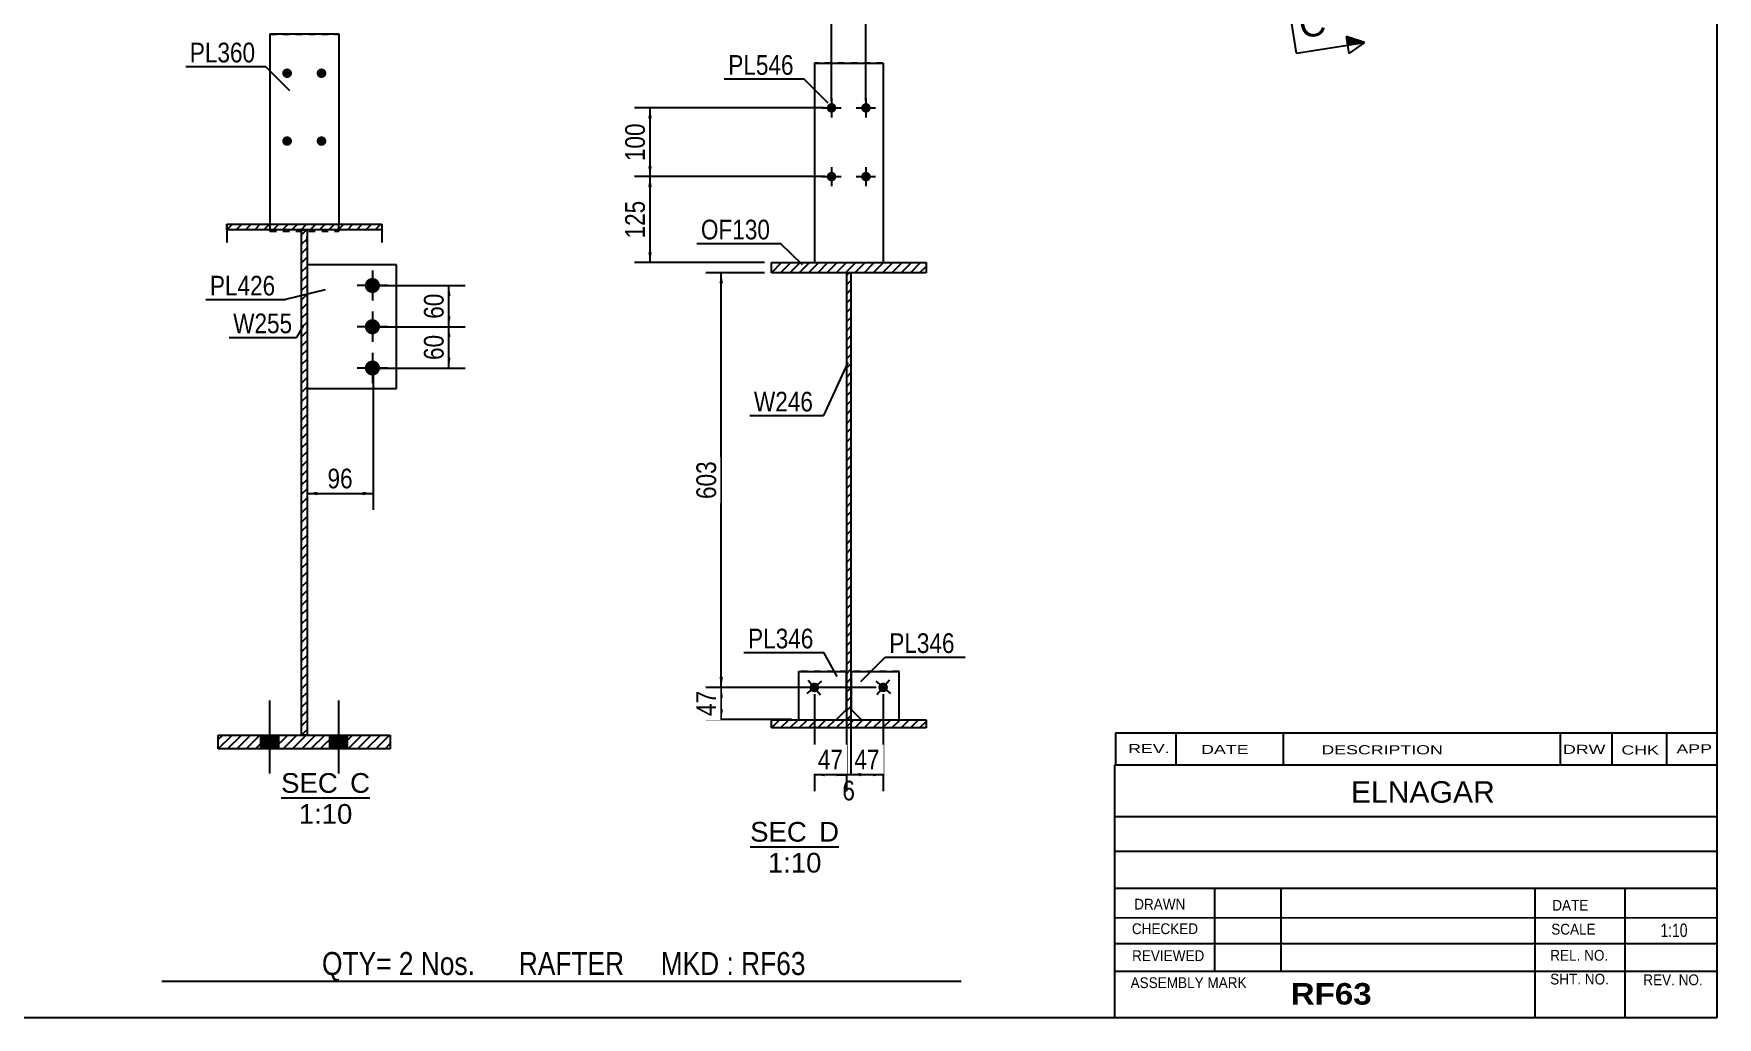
# Model space of a CAD drawing. Header units: millimetres. Extents: x -1012 to -610, y -190 to 87.
# Drawn here: x -854.6 to -609.9, y -190.4 to -47.3 of the extents above; entities that cross this region are included whole.
import ezdxf

# ---------------------------------------------------------------- set-up
doc = ezdxf.new("R2010")
doc.units = ezdxf.units.MM
doc.linetypes.add('DXK_LINE_DOT1', pattern=[1.8814, 0.9407, -0.9407])
doc.styles.add('Arial', font='ARIAL.TTF', dxfattribs={"height": 0.2})
doc.styles.add('Arial Bold', font='ARIALBD.TTF', dxfattribs={"height": 0.2})
doc.styles.add('Arial Narrow', font='ARIALN.TTF', dxfattribs={"height": 0.2})

# ---------------------------------------------------------------- blocks, each defined once
blk = doc.blocks.new('Unknown-628699867-1211')
at = {"color": 5, "linetype": 'Continuous'}
for p, q in [((-609.88, -190.37), (-609.88, 86.63)), ((-1009.88, -190.37), (-609.88, -190.37))]:
    blk.add_line(p, q, dxfattribs=at)
blk = doc.blocks.new('Unknown-628699867-12 - 1258')
at = {"color": 1, "linetype": 'Continuous'}
blk.add_line((-750.46, -165.56), (-737.55, -165.56), dxfattribs=at)
at = {"color": 0, "linetype": 'Continuous'}
for points in [[(-742.24, -164.81), (-742.24, -161.81), (-750.46, -161.81), (-750.46, -164.81)], [(-737.55, -164.81), (-737.55, -161.81), (-740.44, -161.81), (-740.44, -164.81)], [(-740.11, -169.31), (-740.11, -166.31), (-747.89, -166.31), (-747.89, -169.31)]]:
    blk.add_wipeout(points, dxfattribs=at)
at = {"color": 136, "linetype": 'Continuous', "style": 'Arial'}
for s, height, p in [('SEC', 2.865, (-750.46, -164.81)), ('D', 2.87, (-740.44, -164.81)), ('1:10', 2.865, (-747.89, -169.31))]:
    blk.add_text(s, height=height, dxfattribs=at).set_placement(p)
blk = doc.blocks.new('Unknown-628699867-14 - 1416')
at = {"color": 1, "linetype": 'Continuous'}
blk.add_line((-818.64, -158.46), (-805.73, -158.46), dxfattribs=at)
at = {"color": 0, "linetype": 'Continuous'}
for points in [[(-810.42, -157.71), (-810.42, -154.71), (-818.64, -154.71), (-818.64, -157.71)], [(-805.73, -157.71), (-805.73, -154.71), (-808.62, -154.71), (-808.62, -157.71)], [(-808.3, -162.21), (-808.3, -159.21), (-816.08, -159.21), (-816.08, -162.21)]]:
    blk.add_wipeout(points, dxfattribs=at)
at = {"color": 136, "linetype": 'Continuous', "style": 'Arial'}
for s, height, p in [('SEC', 2.865, (-818.64, -157.71)), ('C', 2.87, (-808.62, -157.71)), ('1:10', 2.865, (-816.08, -162.21))]:
    blk.add_text(s, height=height, dxfattribs=at).set_placement(p)
blk = doc.blocks.new('Part-628699867-1313 - 1258')
at = {"linetype": 'Continuous'}
h = blk.add_hatch(dxfattribs=at)
h.set_pattern_fill('', scale=0.3, style=0, pattern_type=0)
h.set_pattern_definition([(45, (-736.4321, -147.078), (-0.673519, 0.673519), [])])
h.paths.add_polyline_path([(-736.43, -82.08), (-736.43, -147.08), (-735.83, -147.08), (-735.83, -82.08)])
at = {"color": 2, "linetype": 'Continuous'}
for p, q in [((-736.43, -147.08), (-736.43, -82.08)), ((-736.43, -82.08), (-735.83, -82.08)), ((-735.83, -82.08), (-735.83, -147.08)), ((-735.83, -147.08), (-736.43, -147.08))]:
    blk.add_line(p, q, dxfattribs=at)
blk = doc.blocks.new('Part-628699867-1289 - 1258')
at = {"linetype": 'Continuous'}
h = blk.add_hatch(dxfattribs=at)
h.set_pattern_fill('', scale=0.3, style=0, pattern_type=0)
h.set_pattern_definition([(45, (-747.3821, -148.278), (-0.67352, 0.67352), [])])
h.paths.add_polyline_path([(-747.38, -147.08), (-747.38, -148.28), (-724.88, -148.28), (-724.88, -147.08)])
at = {"color": 2, "linetype": 'Continuous'}
for p, q in [((-747.38, -148.28), (-747.38, -147.08)), ((-747.38, -147.08), (-724.88, -147.08)), ((-724.88, -148.28), (-747.38, -148.28)), ((-724.88, -147.08), (-724.88, -148.28))]:
    blk.add_line(p, q, dxfattribs=at)
blk = doc.blocks.new('Part-628699867-1336 - 1258')
at = {"linetype": 'Continuous'}
h = blk.add_hatch(dxfattribs=at)
h.set_pattern_fill('', scale=0.3, style=0, pattern_type=0)
h.set_pattern_definition([(45, (-747.3821, -82.0773), (-0.67352, 0.67352), [])])
h.paths.add_polyline_path([(-747.38, -80.58), (-747.38, -82.08), (-724.88, -82.08), (-724.88, -80.58)])
at = {"color": 2, "linetype": 'Continuous'}
for p, q in [((-747.38, -82.08), (-747.38, -80.58)), ((-747.38, -80.58), (-724.88, -80.58)), ((-724.88, -80.58), (-724.88, -82.08)), ((-724.88, -82.08), (-747.38, -82.08))]:
    blk.add_line(p, q, dxfattribs=at)
blk = doc.blocks.new('Part-628699867-2813 - 1258')
at = {"color": 2, "linetype": 'Continuous'}
for p, q in [((-735.8, -140.08), (-728.8, -140.08)), ((-735.8, -140.08), (-735.8, -145.58)), ((-728.8, -147.08), (-728.8, -140.08)), ((-735.8, -145.58), (-734.3, -147.08))]:
    blk.add_line(p, q, dxfattribs=at)
at = {"color": 7, "linetype": 'DXK_LINE_DOT1'}
for p, q in [((-728.8, -140.08), (-735.8, -140.08)), ((-734.3, -147.08), (-728.8, -147.08))]:
    blk.add_line(p, q, dxfattribs=at)
blk = doc.blocks.new('Part-628699867-2800 - 1258')
at = {"color": 2, "linetype": 'Continuous'}
for p, q in [((-741.13, -51.58), (-741.13, -80.58)), ((-741.13, -51.58), (-731.13, -51.58)), ((-731.13, -51.58), (-731.13, -80.58))]:
    blk.add_line(p, q, dxfattribs=at)
at = {"color": 7, "linetype": 'DXK_LINE_DOT1'}
for p, q in [((-731.13, -51.58), (-741.13, -51.58)), ((-741.13, -80.58), (-731.13, -80.58))]:
    blk.add_line(p, q, dxfattribs=at)
blk = doc.blocks.new('Part-628699867-2816 - 1258')
at = {"color": 2, "linetype": 'Continuous'}
for p, q in [((-743.46, -140.08), (-736.46, -140.08)), ((-743.46, -140.08), (-743.46, -147.08)), ((-736.46, -145.58), (-736.46, -140.08)), ((-737.96, -147.08), (-736.46, -145.58))]:
    blk.add_line(p, q, dxfattribs=at)
at = {"color": 7, "linetype": 'DXK_LINE_DOT1'}
for p, q in [((-736.46, -140.08), (-743.46, -140.08)), ((-743.46, -147.08), (-737.96, -147.08))]:
    blk.add_line(p, q, dxfattribs=at)
blk = doc.blocks.new('Bolt-628699867-2842 - 1258')
at = {"linetype": 'Continuous'}
for points in [[(-737.93, -58.08, -1), (-739.33, -58.08, -1)], [(-732.93, -58.08, -1), (-734.33, -58.08, -1)], [(-737.93, -68.08, -1), (-739.33, -68.08, -1)], [(-732.93, -68.08, -1), (-734.33, -68.08, -1)]]:
    blk.add_hatch(color=3, dxfattribs=at).paths.add_polyline_path(points)
at = {"color": 3, "linetype": 'Continuous'}
for p, q in [((-740.03, -58.08), (-737.23, -58.08)), ((-738.63, -56.68), (-738.63, -59.48)), ((-735.03, -58.08), (-732.23, -58.08)), ((-733.63, -56.68), (-733.63, -59.48)), ((-740.03, -68.08), (-737.23, -68.08)), ((-738.63, -66.68), (-738.63, -69.48)), ((-735.03, -68.08), (-732.23, -68.08)), ((-733.63, -66.68), (-733.63, -69.48))]:
    blk.add_line(p, q, dxfattribs=at)
blk = doc.blocks.new('Bolt-628699867-2855 - 1258')
at = {"linetype": 'Continuous'}
blk.add_hatch(color=3, dxfattribs=at).paths.add_polyline_path([(-730.6, -142.83, -1), (-731.67, -141.93, -1)])
at = {"color": 3, "linetype": 'Continuous'}
for p, q in [((-732.2, -141.48), (-730.06, -143.28)), ((-730.23, -141.31), (-732.03, -143.45))]:
    blk.add_line(p, q, dxfattribs=at)
blk = doc.blocks.new('Bolt-628699867-2858 - 1258')
at = {"linetype": 'Continuous'}
blk.add_hatch(color=3, dxfattribs=at).paths.add_polyline_path([(-740.6, -141.93, -1), (-741.67, -142.83, -1)])
at = {"color": 3, "linetype": 'Continuous'}
for p, q in [((-742.2, -143.28), (-740.06, -141.48)), ((-742.03, -141.31), (-740.23, -143.45))]:
    blk.add_line(p, q, dxfattribs=at)
blk = doc.blocks.new('Part-628699867-1449 - 1416')
at = {"linetype": 'Continuous'}
h = blk.add_hatch(dxfattribs=at)
h.set_pattern_fill('', scale=0.3, style=0, pattern_type=0)
h.set_pattern_definition([(45, (-815.6698, -149.3007), (-0.673519, 0.673519), [])])
h.paths.add_polyline_path([(-815.67, -75.82), (-815.67, -149.3), (-814.87, -149.3), (-814.87, -75.82)])
at = {"color": 7, "linetype": 'DXK_LINE_DOT1'}
for p, q in [((-815.67, -77.68), (-815.67, -75.82)), ((-814.87, -77.68), (-814.87, -75.82))]:
    blk.add_line(p, q, dxfattribs=at)
at = {"color": 2, "linetype": 'Continuous'}
for p, q in [((-815.67, -149.3), (-815.67, -75.82)), ((-815.67, -75.82), (-814.87, -75.82)), ((-814.87, -75.82), (-814.87, -149.3)), ((-814.87, -149.3), (-815.67, -149.3))]:
    blk.add_line(p, q, dxfattribs=at)
blk = doc.blocks.new('Bolt-628699867-1425 - 1416')
at = {"linetype": 'Continuous'}
for points in [[(-817.77, -53.73), (-817.92, -53.71), (-818.05, -53.67), (-818.18, -53.59), (-818.29, -53.5), (-818.38, -53.38), (-818.44, -53.25), (-818.47, -53.11), (-818.47, -52.96), (-818.44, -52.82), (-818.38, -52.69), (-818.29, -52.57), (-818.18, -52.48), (-818.05, -52.4), (-817.92, -52.36), (-817.77, -52.34), (-817.62, -52.36), (-817.49, -52.4), (-817.36, -52.48), (-817.25, -52.57), (-817.16, -52.69), (-817.1, -52.82), (-817.07, -52.96), (-817.07, -53.11), (-817.1, -53.25), (-817.16, -53.38), (-817.25, -53.5), (-817.36, -53.59), (-817.49, -53.67), (-817.62, -53.71)], [(-812.77, -53.73), (-812.92, -53.71), (-813.05, -53.67), (-813.18, -53.59), (-813.29, -53.5), (-813.38, -53.38), (-813.44, -53.25), (-813.47, -53.11), (-813.47, -52.96), (-813.44, -52.82), (-813.38, -52.69), (-813.29, -52.57), (-813.18, -52.48), (-813.05, -52.4), (-812.92, -52.36), (-812.77, -52.34), (-812.62, -52.36), (-812.49, -52.4), (-812.36, -52.48), (-812.25, -52.57), (-812.16, -52.69), (-812.1, -52.82), (-812.07, -52.96), (-812.07, -53.11), (-812.1, -53.25), (-812.16, -53.38), (-812.25, -53.5), (-812.36, -53.59), (-812.49, -53.67), (-812.62, -53.71)], [(-817.77, -63.6), (-817.92, -63.59), (-818.05, -63.54), (-818.18, -63.47), (-818.29, -63.37), (-818.38, -63.26), (-818.44, -63.12), (-818.47, -62.98), (-818.47, -62.84), (-818.44, -62.7), (-818.38, -62.57), (-818.29, -62.45), (-818.18, -62.35), (-818.05, -62.28), (-817.92, -62.23), (-817.77, -62.22), (-817.62, -62.23), (-817.49, -62.28), (-817.36, -62.35), (-817.25, -62.45), (-817.16, -62.57), (-817.1, -62.7), (-817.07, -62.84), (-817.07, -62.98), (-817.1, -63.12), (-817.16, -63.26), (-817.25, -63.37), (-817.36, -63.47), (-817.49, -63.54), (-817.62, -63.59)], [(-812.77, -63.6), (-812.92, -63.59), (-813.05, -63.54), (-813.18, -63.47), (-813.29, -63.37), (-813.38, -63.26), (-813.44, -63.12), (-813.47, -62.98), (-813.47, -62.84), (-813.44, -62.7), (-813.38, -62.57), (-813.29, -62.45), (-813.18, -62.35), (-813.05, -62.28), (-812.92, -62.23), (-812.77, -62.22), (-812.62, -62.23), (-812.49, -62.28), (-812.36, -62.35), (-812.25, -62.45), (-812.16, -62.57), (-812.1, -62.7), (-812.07, -62.84), (-812.07, -62.98), (-812.1, -63.12), (-812.16, -63.26), (-812.25, -63.37), (-812.36, -63.47), (-812.49, -63.54), (-812.62, -63.59)]]:
    blk.add_hatch(color=3, dxfattribs=at).paths.add_polyline_path(points)
at = {"color": 3, "linetype": 'Continuous'}
for p, q in [((-817.77, -52.91), (-817.77, -53.43)), ((-812.77, -52.91), (-812.77, -53.43)), ((-817.77, -62.79), (-817.77, -63.3)), ((-812.77, -62.79), (-812.77, -63.3))]:
    blk.add_line(p, q, dxfattribs=at)
blk = doc.blocks.new('Bolt-628699867-1427 - 1416')
at = {"linetype": 'Continuous'}
for points in [[(-805.37, -85.02, -1), (-805.37, -82.82, -1)], [(-805.37, -91.02, -1), (-805.37, -88.82, -1)], [(-805.37, -97.02, -1), (-805.37, -94.82, -1)]]:
    blk.add_hatch(color=3, dxfattribs=at).paths.add_polyline_path(points)
at = {"color": 3, "linetype": 'Continuous'}
for p, q in [((-805.37, -81.72), (-805.37, -86.12)), ((-803.17, -83.92), (-807.57, -83.92)), ((-805.37, -87.72), (-805.37, -92.12)), ((-803.17, -89.92), (-807.57, -89.92)), ((-805.37, -93.72), (-805.37, -98.12)), ((-803.17, -95.92), (-807.57, -95.92))]:
    blk.add_line(p, q, dxfattribs=at)
blk = doc.blocks.new('Bolt-628699867-1429 - 1416')
at = {"linetype": 'Continuous'}
for points in [[(-821.57, -151.3), (-818.97, -151.3), (-818.97, -149.3), (-821.57, -149.3)], [(-811.57, -151.3), (-808.97, -151.3), (-808.97, -149.3), (-811.57, -149.3)]]:
    blk.add_hatch(color=3, dxfattribs=at).paths.add_polyline_path(points)
at = {"color": 3, "linetype": 'Continuous'}
for p, q in [((-820.27, -154.89), (-820.27, -144.3)), ((-810.27, -154.89), (-810.27, -144.3)), ((-821.57, -151.3), (-821.57, -149.3)), ((-818.97, -151.3), (-818.97, -149.3)), ((-811.57, -151.3), (-811.57, -149.3)), ((-808.97, -151.3), (-808.97, -149.3))]:
    blk.add_line(p, q, dxfattribs=at)
blk = doc.blocks.new('Part-628699867-1450 - 1416')
at = {"color": 2, "linetype": 'Continuous'}
for p, q in [((-820.27, -47.3), (-820.27, -75.01)), ((-820.27, -47.3), (-810.27, -47.3)), ((-810.27, -47.3), (-810.27, -75.01))]:
    blk.add_line(p, q, dxfattribs=at)
at = {"color": 7, "linetype": 'DXK_LINE_DOT1'}
for p, q in [((-820.27, -47.38), (-810.27, -47.38)), ((-820.27, -75.01), (-820.27, -75.94)), ((-810.27, -75.94), (-810.27, -75.01)), ((-820.27, -76.02), (-820.27, -75.94)), ((-820.27, -75.94), (-810.27, -75.94)), ((-820.27, -76.02), (-810.27, -76.02)), ((-810.27, -75.94), (-810.27, -76.02))]:
    blk.add_line(p, q, dxfattribs=at)
blk = doc.blocks.new('Part-628699867-1475 - 1416')
at = {"color": 2, "linetype": 'Continuous'}
for p, q in [((-801.87, -80.92), (-814.87, -80.92)), ((-801.87, -98.92), (-801.87, -80.92)), ((-814.87, -98.92), (-801.87, -98.92))]:
    blk.add_line(p, q, dxfattribs=at)
at = {"color": 7, "linetype": 'DXK_LINE_DOT1'}
blk.add_line((-814.87, -80.92), (-814.87, -98.92), dxfattribs=at)
blk = doc.blocks.new('Part-628699867-1482 - 1416')
at = {"linetype": 'Continuous'}
h = blk.add_hatch(dxfattribs=at)
h.set_pattern_fill('', scale=0.3, style=0, pattern_type=0)
h.set_pattern_definition([(45, (-827.7698, -151.3007), (-0.67352, 0.67352), [])])
h.paths.add_polyline_path([(-827.77, -149.3), (-827.77, -151.3), (-802.77, -151.3), (-802.77, -149.3)])
at = {"color": 2, "linetype": 'Continuous'}
for p, q in [((-827.77, -151.3), (-827.77, -149.3)), ((-827.77, -149.3), (-802.77, -149.3)), ((-802.77, -151.3), (-827.77, -151.3)), ((-802.77, -149.3), (-802.77, -151.3))]:
    blk.add_line(p, q, dxfattribs=at)
blk = doc.blocks.new('Part-628699867-1495 - 1416')
at = {"linetype": 'Continuous'}
h = blk.add_hatch(dxfattribs=at)
h.set_pattern_fill('', scale=0.3, style=0, pattern_type=0)
h.set_pattern_definition([(45, (-826.5198, -75.8207), (-0.67352, 0.67352), [])])
h.paths.add_polyline_path([(-826.52, -75.01), (-826.52, -75.82), (-804.02, -75.82), (-804.02, -75.01)])
at = {"color": 7, "linetype": 'DXK_LINE_DOT1'}
for p, q in [((-826.52, -75.01), (-826.52, -75.82)), ((-804.02, -75.01), (-804.02, -75.82))]:
    blk.add_line(p, q, dxfattribs=at)
at = {"color": 2, "linetype": 'Continuous'}
for p, q in [((-826.52, -75.82), (-826.52, -75.01)), ((-826.52, -75.01), (-804.02, -75.01)), ((-826.52, -75.82), (-826.52, -77.68)), ((-804.02, -75.82), (-826.52, -75.82)), ((-804.02, -75.01), (-804.02, -75.82)), ((-804.02, -75.82), (-804.02, -77.68))]:
    blk.add_line(p, q, dxfattribs=at)
blk = doc.blocks.new('StraightDimension-628699867-6182 - 1258')
at = {"linetype": 'Continuous'}
for points in [[(-754.92, -143.88), (-754.67, -142.38), (-754.42, -143.88)], [(-754.42, -145.55), (-754.67, -147.05), (-754.92, -145.55)]]:
    blk.add_hatch(color=7, dxfattribs=at).paths.add_polyline_path(points)
at = {"color": 7, "linetype": 'Continuous'}
for p, q in [((-732.13, -142.38), (-756.92, -142.38)), ((-754.67, -147.05), (-754.67, -142.38)), ((-744.46, -147.05), (-756.92, -147.05))]:
    blk.add_line(p, q, dxfattribs=at)
at = {"color": 0}
blk.add_wipeout([(-754.82, -142.28), (-759.02, -142.28), (-759.02, -147.14), (-754.82, -147.14)], dxfattribs=at)
at = {"color": 3, "style": 'Arial Narrow'}
blk.add_text('47', height=2.863, rotation=90.0002, dxfattribs=at).set_placement((-755.42, -146.54))
blk = doc.blocks.new('StraightDimension-628699867-6241 - 1258')
at = {"linetype": 'Continuous'}
for points in [[(-734.33, -155.31), (-735.83, -155.06), (-734.33, -154.81)], [(-732.63, -154.81), (-731.13, -155.06), (-732.63, -155.31)]]:
    blk.add_hatch(color=7, dxfattribs=at).paths.add_polyline_path(points)
at = {"color": 7, "linetype": 'Continuous'}
for p, q in [((-735.83, -144.31), (-735.83, -157.46)), ((-731.13, -143.38), (-731.13, -157.46)), ((-735.83, -155.06), (-731.13, -155.06))]:
    blk.add_line(p, q, dxfattribs=at)
at = {"color": 0}
blk.add_wipeout([(-731.05, -154.91), (-731.05, -150.71), (-735.91, -150.71), (-735.91, -154.91)], dxfattribs=at)
at = {"color": 3, "style": 'Arial Narrow'}
blk.add_text('47', height=2.863, dxfattribs=at).set_placement((-735.31, -154.31))
blk = doc.blocks.new('StraightDimension-628699867-1359 - 1258')
at = {"linetype": 'Continuous'}
for points in [[(-765.27, -59.58), (-765.02, -58.08), (-764.77, -59.58)], [(-764.77, -66.58), (-765.02, -68.08), (-765.27, -66.58)]]:
    blk.add_hatch(color=7, dxfattribs=at).paths.add_polyline_path(points)
at = {"color": 7, "linetype": 'Continuous'}
for p, q in [((-739.63, -58.08), (-767.27, -58.08)), ((-765.02, -68.08), (-765.02, -58.08)), ((-739.63, -68.08), (-767.27, -68.08))]:
    blk.add_line(p, q, dxfattribs=at)
at = {"color": 0}
blk.add_wipeout([(-765.17, -59.74), (-769.37, -59.74), (-769.37, -66.42), (-765.17, -66.42)], dxfattribs=at)
at = {"color": 3, "style": 'Arial Narrow'}
blk.add_text('100', height=2.863, rotation=90.0002, dxfattribs=at).set_placement((-765.77, -65.82))
blk = doc.blocks.new('StraightDimension-628699867-1363 - 1258')
at = {"linetype": 'Continuous'}
for points in [[(-765.27, -69.58), (-765.02, -68.08), (-764.77, -69.58)], [(-764.77, -79.08), (-765.02, -80.58), (-765.27, -79.08)]]:
    blk.add_hatch(color=7, dxfattribs=at).paths.add_polyline_path(points)
at = {"color": 7, "linetype": 'Continuous'}
for p, q in [((-739.63, -68.08), (-767.27, -68.08)), ((-765.02, -80.58), (-765.02, -68.08)), ((-748.38, -80.58), (-767.27, -80.58))]:
    blk.add_line(p, q, dxfattribs=at)
at = {"color": 0}
blk.add_wipeout([(-765.17, -70.99), (-769.37, -70.99), (-769.37, -77.67), (-765.17, -77.67)], dxfattribs=at)
at = {"color": 3, "style": 'Arial Narrow'}
blk.add_text('125', height=2.863, rotation=90.0002, dxfattribs=at).set_placement((-765.77, -77.07))
blk = doc.blocks.new('StraightDimension-628699867-5038 - 1258')
at = {"linetype": 'Continuous'}
for points in [[(-737.13, -44.33), (-738.63, -44.08), (-737.13, -43.83)], [(-735.13, -43.83), (-733.63, -44.08), (-735.13, -44.33)]]:
    blk.add_hatch(color=7, dxfattribs=at).paths.add_polyline_path(points)
at = {"color": 7, "linetype": 'Continuous'}
for p, q in [((-738.63, -57.08), (-738.63, -41.83)), ((-733.63, -57.08), (-733.63, -41.83)), ((-738.63, -44.08), (-733.63, -44.08))]:
    blk.add_line(p, q, dxfattribs=at)
at = {"color": 0}
blk.add_wipeout([(-733.7, -43.93), (-733.7, -39.73), (-738.56, -39.73), (-738.56, -43.93)], dxfattribs=at)
at = {"color": 3, "style": 'Arial Narrow'}
blk.add_text('50', height=2.863, dxfattribs=at).set_placement((-737.96, -43.33))
blk = doc.blocks.new('StraightDimension-628699867-6181 - 1258')
at = {"linetype": 'Continuous'}
for points in [[(-754.92, -83.58), (-754.67, -82.08), (-754.42, -83.58)], [(-754.42, -140.88), (-754.67, -142.38), (-754.92, -140.88)]]:
    blk.add_hatch(color=7, dxfattribs=at).paths.add_polyline_path(points)
at = {"color": 7, "linetype": 'Continuous'}
for p, q in [((-748.38, -82.08), (-756.92, -82.08)), ((-754.67, -142.38), (-754.67, -82.08)), ((-732.13, -142.38), (-756.92, -142.38))]:
    blk.add_line(p, q, dxfattribs=at)
at = {"color": 0}
blk.add_wipeout([(-754.82, -108.89), (-759.02, -108.89), (-759.02, -115.57), (-754.82, -115.57)], dxfattribs=at)
at = {"color": 3, "style": 'Arial Narrow'}
blk.add_text('603', height=2.863, rotation=90.0002, dxfattribs=at).set_placement((-755.42, -114.97))
blk = doc.blocks.new('StraightDimension-628699867-6242 - 1258')
at = {"linetype": 'Continuous'}
for points in [[(-737.96, -154.81), (-736.46, -155.06), (-737.96, -155.31)], [(-734.33, -155.31), (-735.83, -155.06), (-734.33, -154.81)]]:
    blk.add_hatch(color=7, dxfattribs=at).paths.add_polyline_path(points)
at = {"color": 7, "linetype": 'Continuous'}
for p, q in [((-735.83, -144.31), (-735.83, -157.31)), ((-736.46, -144.58), (-736.46, -157.31)), ((-736.46, -155.06), (-735.83, -155.06))]:
    blk.add_line(p, q, dxfattribs=at)
at = {"color": 0}
blk.add_wipeout([(-734.63, -159.41), (-734.63, -155.21), (-737.66, -155.21), (-737.66, -159.41)], dxfattribs=at)
at = {"color": 3, "style": 'Arial Narrow'}
blk.add_text('6', height=2.86, dxfattribs=at).set_placement((-737.06, -158.81))
blk = doc.blocks.new('StraightDimension-628699867-6243 - 1258')
at = {"linetype": 'Continuous'}
for points in [[(-739.63, -155.31), (-741.13, -155.06), (-739.63, -154.81)], [(-737.96, -154.81), (-736.46, -155.06), (-737.96, -155.31)]]:
    blk.add_hatch(color=7, dxfattribs=at).paths.add_polyline_path(points)
at = {"color": 7, "linetype": 'Continuous'}
for p, q in [((-741.13, -143.38), (-741.13, -157.46)), ((-736.46, -144.58), (-736.46, -157.46)), ((-741.13, -155.06), (-736.46, -155.06))]:
    blk.add_line(p, q, dxfattribs=at)
at = {"color": 0}
blk.add_wipeout([(-736.37, -154.91), (-736.37, -150.71), (-741.23, -150.71), (-741.23, -154.91)], dxfattribs=at)
at = {"color": 3, "style": 'Arial Narrow'}
blk.add_text('47', height=2.863, dxfattribs=at).set_placement((-740.63, -154.31))
blk = doc.blocks.new('StraightDimension-628699867-1509 - 1416')
at = {"linetype": 'Continuous'}
for points in [[(-794.52, -91.42), (-794.27, -89.92), (-794.02, -91.42)], [(-794.02, -94.42), (-794.27, -95.92), (-794.52, -94.42)]]:
    blk.add_hatch(color=7, dxfattribs=at).paths.add_polyline_path(points)
at = {"color": 7, "linetype": 'Continuous'}
for p, q in [((-804.27, -89.92), (-791.87, -89.92)), ((-794.27, -95.92), (-794.27, -89.92)), ((-804.27, -95.92), (-791.87, -95.92))]:
    blk.add_line(p, q, dxfattribs=at)
at = {"color": 0}
blk.add_wipeout([(-794.42, -90.49), (-798.62, -90.49), (-798.62, -95.35), (-794.42, -95.35)], dxfattribs=at)
at = {"color": 3, "style": 'Arial Narrow'}
blk.add_text('60', height=2.863, rotation=90.0002, dxfattribs=at).set_placement((-795.02, -94.75))
blk = doc.blocks.new('StraightDimension-628699867-1497 - 1416')
at = {"linetype": 'Continuous'}
for points in [[(-813.37, -114.42), (-814.87, -114.17), (-813.37, -113.92)], [(-806.77, -113.92), (-805.27, -114.17), (-806.77, -114.42)]]:
    blk.add_hatch(color=7, dxfattribs=at).paths.add_polyline_path(points)
at = {"color": 7, "linetype": 'Continuous'}
for p, q in [((-805.27, -96.92), (-805.27, -116.57)), ((-814.87, -99.92), (-814.87, -116.57)), ((-814.87, -114.17), (-805.27, -114.17))]:
    blk.add_line(p, q, dxfattribs=at)
at = {"color": 0}
blk.add_wipeout([(-807.64, -114.02), (-807.64, -109.82), (-812.5, -109.82), (-812.5, -114.02)], dxfattribs=at)
at = {"color": 3, "style": 'Arial Narrow'}
blk.add_text('96', height=2.863, dxfattribs=at).set_placement((-811.9, -113.42))
blk = doc.blocks.new('StraightDimension-628699867-1508 - 1416')
at = {"linetype": 'Continuous'}
for points in [[(-794.52, -85.42), (-794.27, -83.92), (-794.02, -85.42)], [(-794.02, -88.42), (-794.27, -89.92), (-794.52, -88.42)]]:
    blk.add_hatch(color=7, dxfattribs=at).paths.add_polyline_path(points)
at = {"color": 7, "linetype": 'Continuous'}
for p, q in [((-804.27, -83.92), (-791.87, -83.92)), ((-794.27, -89.92), (-794.27, -83.92)), ((-804.27, -89.92), (-791.87, -89.92))]:
    blk.add_line(p, q, dxfattribs=at)
at = {"color": 0}
blk.add_wipeout([(-794.42, -84.49), (-798.62, -84.49), (-798.62, -89.35), (-794.42, -89.35)], dxfattribs=at)
at = {"color": 3, "style": 'Arial Narrow'}
blk.add_text('60', height=2.863, rotation=90.0002, dxfattribs=at).set_placement((-795.02, -88.75))
blk = doc.blocks.new('CBS_CALLOFF-628699867-6461')
at = {"color": 7, "linetype": 'Continuous'}
blk.add_line((-836, -185.1), (-719.77, -185.12), dxfattribs=at)
at = {"color": 3, "linetype": 'Continuous', "style": 'Arial Narrow'}
blk.add_text('QTY= 2 Nos.      RAFTER     MKD : RF63', height=3.3405, dxfattribs=at).set_placement((-812.7, -184.21))
blk = doc.blocks.new('CBS_NAME_BLOG-628699867-6462')
at = {"color": 7, "linetype": 'Continuous'}
for p, q in [((-697.47, -153.62), (-609.95, -153.62)), ((-697.47, -190.33), (-697.47, -153.62)), ((-697.47, -161.15), (-609.95, -161.15)), ((-697.39, -166.21), (-609.88, -166.21)), ((-697.47, -171.58), (-609.95, -171.58)), ((-682.94, -183.69), (-682.94, -171.59)), ((-673.26, -183.66), (-673.26, -171.59)), ((-636.34, -190.33), (-636.34, -171.6)), ((-623.29, -190.33), (-623.29, -171.58)), ((-697.46, -175.88), (-609.88, -175.86)), ((-697.47, -179.63), (-609.95, -179.63)), ((-697.47, -183.67), (-609.95, -183.67)), ((-697.47, -190.37), (-609.88, -190.37))]:
    blk.add_line(p, q, dxfattribs=at)
at = {"color": 3, "linetype": 'Continuous', "style": 'Arial'}
blk.add_text('ELNAGAR', height=3.133, dxfattribs=at).set_placement((-663.14, -159.15))
at = {"color": 3, "linetype": 'Continuous'}
for s, height, style, width, p in [('DRAWN', 1.566, 'Arial', 0.9, (-694.64, -174.69)), ('DATE', 1.566, 'Arial', 0.9, (-633.87, -174.85)), ('CHECKED', 1.566, 'Arial', 0.9, (-694.98, -178.26)), ('SCALE', 1.566, 'Arial', 0.9, (-634.02, -178.33)), ('1:10', 1.957, 'Arial Narrow', 0.9, (-618.14, -178.68)), ('REVIEWED', 1.566, 'Arial', 0.9, (-694.95, -182.18)), ('REL. NO.', 1.566, 'Arial', 0.9, (-634.16, -182.13)), ('ASSEMBLY MARK', 1.5663, 'Arial', 0.9, (-695.16, -186.11)), ('RF63', 3.131, 'Arial Bold', 1.1, (-671.89, -188.51)), ('SHT. NO.', 1.566, 'Arial', 0.9, (-634.17, -185.59)), ('REV. NO.', 1.566, 'Arial', 0.9, (-620.64, -185.69))]:
    blk.add_text(s, height=height, dxfattribs=dict(at, style=style, width=width)).set_placement(p)
blk = doc.blocks.new('CBS_REVISION-628699867-6463')
at = {"color": 7, "linetype": 'Continuous'}
for p, q in [((-697.38, -148.99), (-609.88, -148.99)), ((-697.38, -148.99), (-697.38, -153.62)), ((-688.59, -148.99), (-688.59, -153.62)), ((-672.99, -148.99), (-672.99, -153.56)), ((-632.74, -148.99), (-632.74, -153.62)), ((-625.19, -148.99), (-625.19, -153.62)), ((-617.25, -148.99), (-617.25, -153.62)), ((-697.38, -153.62), (-609.89, -153.62))]:
    blk.add_line(p, q, dxfattribs=at)
at = {"color": 7, "style": 'Arial Narrow', "width": 1.7}
for s, height, p in [('REV.', 1.326, (-695.52, -151.94)), ('DATE', 1.326, (-684.9, -152.06)), ('DESCRIPTION', 1.3257, (-667.42, -152.11)), ('DRW', 1.326, (-632.31, -152.05)), ('CHK', 1.326, (-623.82, -152.14)), ('APP', 1.326, (-615.82, -151.98))]:
    blk.add_text(s, height=height, dxfattribs=at).set_placement(p)
blk = doc.blocks.new('SectionMark-628699867-2697 - 1513')
at = {"linetype": 'Continuous'}
for points in [[(-680.82, 59.11), (-681.02, 60.34), (-678.55, 60.74)], [(-663.64, -48.94), (-663.83, -47.71), (-661.17, -48.55)]]:
    blk.add_hatch(color=30, dxfattribs=at).paths.add_polyline_path(points)
at = {"color": 30, "linetype": 'Continuous'}
for p, q in [((-680.82, 59.11), (-681.21, 61.58)), ((-681.21, 61.58), (-678.55, 60.74)), ((-678.55, 60.74), (-680.82, 59.11)), ((-661.17, -48.55), (-663.83, -47.71)), ((-663.83, -47.71), (-663.44, -50.18)), ((-661.17, -48.55), (-663.44, -50.18))]:
    blk.add_line(p, q, dxfattribs=at)
at = {"color": 0, "linetype": 'Continuous'}
for points in [[(-682.69, 54), (-683.32, 57.95), (-687.12, 57.35), (-686.49, 53.4)], [(-666.57, -47.39), (-667.2, -43.43), (-671, -44.04), (-670.37, -47.99)]]:
    blk.add_wipeout(points, dxfattribs=at)
at = {"color": 30, "linetype": 'Continuous'}
for p, q in [((-688.42, 59.17), (-678.55, 60.74)), ((-688.42, 59.17), (-686.85, 49.29)), ((-671.04, -50.12), (-672.62, -40.25)), ((-671.04, -50.12), (-661.17, -48.55))]:
    blk.add_line(p, q, dxfattribs=at)
at = {"color": 96, "linetype": 'Continuous', "style": 'Arial'}
for p in [(-686.49, 53.4), (-670.37, -47.99)]:
    blk.add_text('C', height=3.82, rotation=9.0355, dxfattribs=at).set_placement(p)
blk = doc.blocks.new('Mark-628699867-1332 - 1258')
at = {"color": 7, "linetype": 'Continuous'}
blk.add_line((-742.85, -80.91), (-746.07, -77.81), dxfattribs=at)
at = {"color": 0}
blk.add_wipeout([(-747.57, -77.21), (-747.57, -74.21), (-757.62, -74.21), (-757.62, -77.21)], dxfattribs=at)
blk.add_wipeout([(-747.57, -77.21), (-747.57, -74.21), (-757.62, -74.21), (-757.62, -77.21)], dxfattribs=at)
at = {"color": 7, "linetype": 'Continuous'}
blk.add_line((-758.22, -77.81), (-746.07, -77.81), dxfattribs=at)
at = {"color": 3, "style": 'Arial Narrow'}
blk.add_text('OF130', height=2.863, dxfattribs=at).set_placement((-757.62, -77.21))
blk = doc.blocks.new('Mark-628699867-1308 - 1258')
at = {"color": 7, "linetype": 'Continuous'}
blk.add_line((-736.28, -95.11), (-739.82, -102.84), dxfattribs=at)
at = {"color": 0}
blk.add_wipeout([(-741.32, -102.24), (-741.32, -99.24), (-749.91, -99.24), (-749.91, -102.24)], dxfattribs=at)
blk.add_wipeout([(-741.32, -102.24), (-741.32, -99.24), (-749.91, -99.24), (-749.91, -102.24)], dxfattribs=at)
at = {"color": 7, "linetype": 'Continuous'}
blk.add_line((-750.51, -102.84), (-739.82, -102.84), dxfattribs=at)
at = {"color": 3, "style": 'Arial Narrow'}
blk.add_text('W246', height=2.863, dxfattribs=at).set_placement((-749.91, -102.24))
blk = doc.blocks.new('Mark-628699867-2887 - 1258')
at = {"color": 7, "linetype": 'Continuous'}
blk.add_line((-739.1, -57.41), (-742.64, -53.87), dxfattribs=at)
at = {"color": 0}
blk.add_wipeout([(-744.14, -53.27), (-744.14, -50.27), (-753.64, -50.27), (-753.64, -53.27)], dxfattribs=at)
blk.add_wipeout([(-744.14, -53.27), (-744.14, -50.27), (-753.64, -50.27), (-753.64, -53.27)], dxfattribs=at)
at = {"color": 7, "linetype": 'Continuous'}
blk.add_line((-754.24, -53.87), (-742.64, -53.87), dxfattribs=at)
at = {"color": 3, "style": 'Arial Narrow'}
blk.add_text('PL546', height=2.863, dxfattribs=at).set_placement((-753.64, -53.27))
blk = doc.blocks.new('Mark-628699867-2890 - 1258')
at = {"color": 0}
blk.add_wipeout([(-720.73, -137.37), (-720.73, -134.37), (-730.24, -134.37), (-730.24, -137.37)], dxfattribs=at)
blk.add_wipeout([(-720.73, -137.37), (-720.73, -134.37), (-730.24, -134.37), (-730.24, -137.37)], dxfattribs=at)
at = {"color": 7, "linetype": 'Continuous'}
for p, q in [((-734.37, -141.51), (-730.84, -137.97)), ((-730.84, -137.97), (-719.23, -137.97))]:
    blk.add_line(p, q, dxfattribs=at)
at = {"color": 3, "style": 'Arial Narrow'}
blk.add_text('PL346', height=2.863, dxfattribs=at).set_placement((-730.24, -137.37))
blk = doc.blocks.new('Mark-628699867-2893 - 1258')
at = {"color": 7, "linetype": 'Continuous'}
blk.add_line((-737.81, -140.79), (-739.76, -137.3), dxfattribs=at)
at = {"color": 0}
blk.add_wipeout([(-741.26, -136.7), (-741.26, -133.7), (-750.76, -133.7), (-750.76, -136.7)], dxfattribs=at)
blk.add_wipeout([(-741.26, -136.7), (-741.26, -133.7), (-750.76, -133.7), (-750.76, -136.7)], dxfattribs=at)
at = {"color": 7, "linetype": 'Continuous'}
blk.add_line((-751.36, -137.3), (-739.76, -137.3), dxfattribs=at)
at = {"color": 3, "style": 'Arial Narrow'}
blk.add_text('PL346', height=2.863, dxfattribs=at).set_placement((-750.76, -136.7))
blk = doc.blocks.new('Mark-628699867-1445 - 1416')
at = {"color": 0}
blk.add_wipeout([(-817.02, -90.86), (-817.02, -87.86), (-825.61, -87.86), (-825.61, -90.86)], dxfattribs=at)
blk.add_wipeout([(-817.02, -90.86), (-817.02, -87.86), (-825.61, -87.86), (-825.61, -90.86)], dxfattribs=at)
at = {"color": 7, "linetype": 'Continuous'}
for p in [(-815.45, -89.79), (-826.21, -91.46)]:
    blk.add_line(p, (-816.42, -91.46), dxfattribs=at)
at = {"color": 3, "style": 'Arial Narrow'}
blk.add_text('W255', height=2.863, dxfattribs=at).set_placement((-825.61, -90.86))
blk = doc.blocks.new('Mark-628699867-1471 - 1416')
at = {"color": 7, "linetype": 'Continuous'}
blk.add_line((-812.24, -84.55), (-817.99, -85.97), dxfattribs=at)
at = {"color": 0}
blk.add_wipeout([(-819.49, -85.37), (-819.49, -82.37), (-828.99, -82.37), (-828.99, -85.37)], dxfattribs=at)
blk.add_wipeout([(-819.49, -85.37), (-819.49, -82.37), (-828.99, -82.37), (-828.99, -85.37)], dxfattribs=at)
at = {"color": 7, "linetype": 'Continuous'}
blk.add_line((-829.59, -85.97), (-817.99, -85.97), dxfattribs=at)
at = {"color": 3, "style": 'Arial Narrow'}
blk.add_text('PL426', height=2.863, dxfattribs=at).set_placement((-828.99, -85.37))
blk = doc.blocks.new('Mark-628699867-3107 - 1416')
at = {"color": 7, "linetype": 'Continuous'}
blk.add_line((-817.37, -55.6), (-820.9, -52.06), dxfattribs=at)
at = {"color": 0}
blk.add_wipeout([(-822.4, -51.46), (-822.4, -48.46), (-831.91, -48.46), (-831.91, -51.46)], dxfattribs=at)
blk.add_wipeout([(-822.4, -51.46), (-822.4, -48.46), (-831.91, -48.46), (-831.91, -51.46)], dxfattribs=at)
at = {"color": 7, "linetype": 'Continuous'}
blk.add_line((-832.51, -52.06), (-820.9, -52.06), dxfattribs=at)
at = {"color": 3, "style": 'Arial Narrow'}
blk.add_text('PL360', height=2.863, dxfattribs=at).set_placement((-831.91, -51.46))

msp = doc.modelspace()

# ---------------------------------------------------------------- block references
for name in ['Unknown-628699867-1211', 'Part-628699867-1450 - 1416', 'Bolt-628699867-1425 - 1416', 'Part-628699867-2800 - 1258', 'Bolt-628699867-2842 - 1258', 'Part-628699867-1495 - 1416', 'Part-628699867-1449 - 1416', 'Part-628699867-1336 - 1258', 'Part-628699867-1475 - 1416', 'Bolt-628699867-1427 - 1416', 'Part-628699867-1313 - 1258', 'Part-628699867-2816 - 1258', 'Bolt-628699867-2858 - 1258', 'Part-628699867-2813 - 1258', 'Bolt-628699867-2855 - 1258', 'Part-628699867-1289 - 1258', 'CBS_REVISION-628699867-6463', 'Part-628699867-1482 - 1416', 'CBS_NAME_BLOG-628699867-6462', 'CBS_CALLOFF-628699867-6461']:
    msp.add_blockref(name, (0, 0))

# ---------------------------------------------------------------- next in the draw order: block references
for name in ['SectionMark-628699867-2697 - 1513', 'Mark-628699867-3107 - 1416', 'StraightDimension-628699867-1359 - 1258', 'Mark-628699867-1471 - 1416', 'Mark-628699867-1445 - 1416', 'StraightDimension-628699867-1509 - 1416', 'StraightDimension-628699867-6182 - 1258', 'Unknown-628699867-14 - 1416', 'Unknown-628699867-12 - 1258']:
    msp.add_blockref(name, (0, 0))

# ---------------------------------------------------------------- next in the draw order: block references
for name in ['StraightDimension-628699867-5038 - 1258', 'StraightDimension-628699867-1363 - 1258', 'StraightDimension-628699867-1508 - 1416', 'StraightDimension-628699867-1497 - 1416', 'Bolt-628699867-1429 - 1416', 'StraightDimension-628699867-6241 - 1258']:
    msp.add_blockref(name, (0, 0))

# ---------------------------------------------------------------- next in the draw order: block references
for name in ['Mark-628699867-2887 - 1258', 'StraightDimension-628699867-6181 - 1258', 'StraightDimension-628699867-6242 - 1258']:
    msp.add_blockref(name, (0, 0))

# ---------------------------------------------------------------- next in the draw order: block references
for name in ['Mark-628699867-1332 - 1258', 'Mark-628699867-1308 - 1258', 'Mark-628699867-2893 - 1258', 'Mark-628699867-2890 - 1258', 'StraightDimension-628699867-6243 - 1258']:
    msp.add_blockref(name, (0, 0))

doc.saveas('drawing.dxf')
